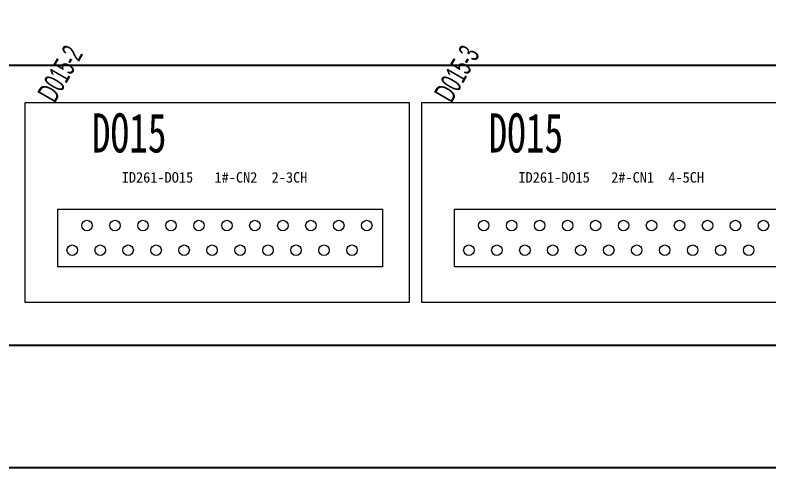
# Model space of a CAD drawing. Header units: millimetres. Extents: x -300 to 5587, y 233 to 3316.
# Drawn here: x 4266 to 4481.8, y 1296 to 1425.4 of the extents above; entities that cross this region are included whole.
import ezdxf

# ---------------------------------------------------------------- set-up
doc = ezdxf.new("R2010")
doc.units = ezdxf.units.MM
doc.layers.add('细实线层', color=7, linetype='Continuous')
doc.styles.get("Standard").update_dxf_attribs({"font": ''})
doc.styles.add('宋', font='', dxfattribs={"width": 0.7})
doc.styles.add('样式 8', font='arial.ttf', dxfattribs={"width": 0.6, "height": 2.5})
doc.styles.get('Standard').set_extended_font_data('SimSun')
doc.styles.get('宋').set_extended_font_data('SimSun')

# ---------------------------------------------------------------- blocks, each defined once
blk = doc.blocks.new('D015')
at = {"lineweight": 0}
for p, q in [((4907.11, 1796), (4797.11, 1796)), ((4907.11, 1739), (4907.11, 1796)), ((4797.11, 1739), (4907.11, 1739))]:
    blk.add_line(p, q, dxfattribs=at)
for centre in [(4814.94, 1760.94), (4822.94, 1760.94), (4830.94, 1760.94), (4838.94, 1760.94), (4846.94, 1760.94), (4854.94, 1760.94), (4862.94, 1760.94), (4870.94, 1760.94), (4878.94, 1760.94), (4886.94, 1760.94), (4894.94, 1760.94), (4810.7, 1753.88), (4818.7, 1753.88), (4826.7, 1753.88), (4834.7, 1753.88), (4842.7, 1753.88), (4850.7, 1753.88), (4858.7, 1753.88), (4866.7, 1753.88), (4874.7, 1753.88), (4882.7, 1753.88), (4890.7, 1753.88)]:
    blk.add_circle(centre, 1.5, dxfattribs=at)
at = {"layer": '细实线层', "lineweight": 0}
for p, q in [((4797.11, 1796), (4797.11, 1739)), ((4806.62, 1749.13), (4806.62, 1765.59)), ((4806.62, 1765.59), (4899.47, 1765.59)), ((4899.47, 1765.59), (4899.47, 1749.13)), ((4899.47, 1749.13), (4806.62, 1749.13))]:
    blk.add_line(p, q, dxfattribs=at)
at = {"lineweight": 0, "insert": (4816.32, 1793.01), "char_height": 11.2, "width": 74.3703, "attachment_point": 1, "style": '宋'}
blk.add_mtext('DO15', dxfattribs=at)

msp = doc.modelspace()

# ---------------------------------------------------------------- linework, layer by layer
for p, q in [((5272.403, 1411.019), (4171.786, 1411.019)), ((5272.403, 1331.019), (4171.786, 1331.019))]:
    msp.add_line(p, q)
msp.add_lwpolyline([(5272.403, 1296.019), (4136.786, 1296.019), (4136.786, 1756.019), (5586.786, 1756.019), (5586.786, 1296.019)])

# ---------------------------------------------------------------- block references
for p in [(-528.407, -395.639), (-414.968, -395.639)]:
    msp.add_blockref('D015', p)

# ---------------------------------------------------------------- texts
at = {"lineweight": 0, "style": '样式 8', "width": 0.6}
for s, p in [('D015-2', (4277.304, 1400.088)), ('D015-3', (4390.743, 1400.088))]:
    msp.add_text(s, height=6, rotation=60, dxfattribs=at).set_placement(p)
at = {"color": 0, "lineweight": -2, "char_height": 3, "width": 61.03402, "attachment_point": 1}
for s, insert in [('{\\fSimSun|b0|i0|c134|p2;ID261-DO15   1#-CN2  2-3CH }              ', (4296.47, 1380.565)), ('ID261-DO15   2#-CN1  4-5CH               ', (4409.909, 1380.565))]:
    msp.add_mtext(s, dxfattribs=dict(at, insert=insert))

doc.saveas('drawing.dxf')
